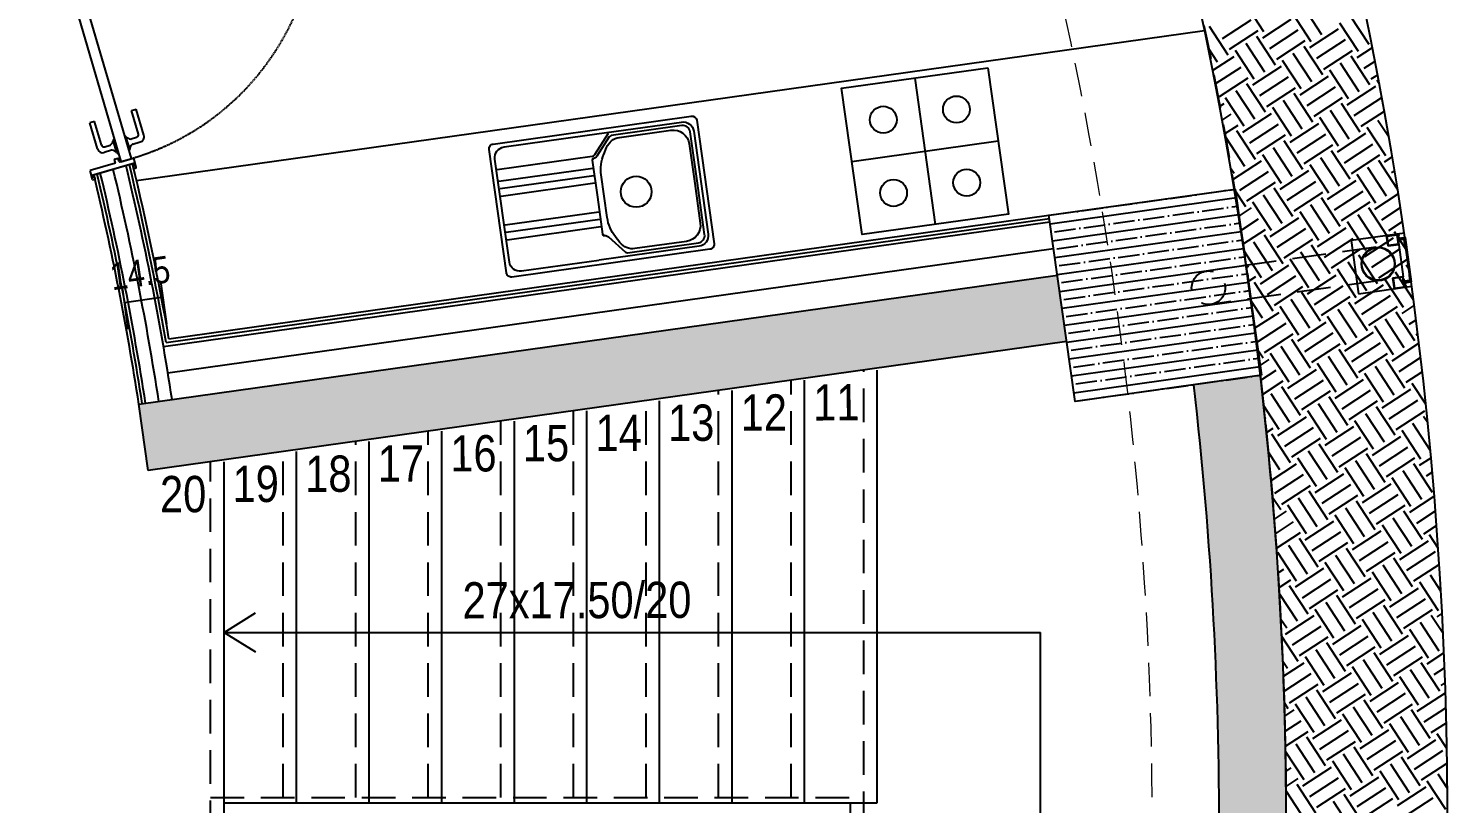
# Model space of a CAD drawing. Header units: millimetres. Extents: x 132785 to 150483, y 90225 to 103753.
# Drawn here: x 136703 to 137231, y 93256 to 93545 of the extents above; entities that cross this region are included whole.
import ezdxf

# ---------------------------------------------------------------- set-up
doc = ezdxf.new("R2010")
doc.units = ezdxf.units.MM
doc.linetypes.add('061-GZM-AP-100$0$HIDDEN', pattern=[0.375, 0.25, -0.125])
for name, color, linetype in [('061-GZM-AP-100$0$A-earthwall', 4, 'Continuous'), ('061-GZM-AP-100$0$A-HATCH', 8, 'Continuous'), ('061-GZM-AP-100$0$A-kapi', 2, 'Continuous'), ('061-GZM-AP-100$0$A-mutfak', 252, 'Continuous'), ('061-GZM-AP-100$0$A-tasiyici', 5, 'Continuous')]:
    doc.layers.add(name, color=color, linetype=linetype)
doc.layers.add('061-GZM-AP-100$0$A-kiris', color=252, linetype='Continuous', lineweight=0)
doc.styles.add('061-GZM-AP-100$0$ARIEL50SD', font='ARIALN.TTF', dxfattribs={"height": 9})
doc.styles.add('061-GZM-AP-100$0$text-50', font='ARIALN.TTF', dxfattribs={"height": 10})

# ---------------------------------------------------------------- blocks, each defined once
blk = doc.blocks.new('061-GZM-AP-100$0$20-40-2')
at = {"color": 20, "ltscale": 2}
for points in [[(0, 0), (40, 0), (40, 40), (0, 40)], [(2, 2), (38, 2), (38, 38), (2, 38)]]:
    blk.add_lwpolyline(points, close=True, dxfattribs=at)
blk = doc.blocks.new('*U3')
at = {"color": 20, "ltscale": 0.2}
blk.add_lwpolyline([(-5.504327842380727, 24.99988223376567), (-4.319156632872174, 24.99988223376567), (-3.171321128375704, 23.01177282055141, -0.4142205779321477), (-3.354327842008198, 22.32874974701554), (-3.530524026948834, 22.22702283217222, 0.4142284926963692), (-3.603724010169381, 21.95380892243702), (-2.937340543253223, 20.79959890033933, 0.7673269880097874), (-2.004327841682235, 21.04959890019381), (-2.004327841682235, 24.99988223376567), (1.746748276639854, 24.99988223376567), (1.996748276639854, 25.24988223376567), (2.246748277105516, 24.99988223376567), (5.995672158783426, 24.99988223376567), (5.995672158783426, 21.04957732165349, 0.76730984580718), (6.928684860121583, 20.79959890092141), (7.5950799995364, 21.95382914051879, 0.4141943032828784), (7.521868343817195, 22.22702283211402), (7.3456818793231, 22.32874413492391, -0.4142127748440538), (7.162653171809515, 23.01175156320096), (8.310500949507704, 24.99988223376567), (13.99567215878342, 24.99988223376567), (13.99567215878342, 15.24988223353284), (14.24567215878342, 14.99988223353284), (13.99567215878342, 14.74988223353284), (13.99674827687268, 2), (33.99674827687269, 2), (33.99674827687269, 4), (15.99567215878342, 4), (15.99567215878342, 24.99988223376567), (21.99457556975831, 24.99988223376567), (21.99457556975831, 26.99988223382388), (-5.504327842380727, 26.99988223382388)], format="xyb", close=True, dxfattribs=at)
at = {"color": 20}
blk.add_lwpolyline([(9.999999999990905, 20), (9.999999999990905, 0), (175.9999999995252, 0), (175.9999999995252, 20), (173.9999999995252, 20), (173.9999999995252, 2), (11.99999999999091, 2), (11.99999999999091, 20), (9.999999999990905, 20)], dxfattribs=at)
blk.add_lwpolyline([(11.99674827687268, 3.5), (13.99674827687268, 3.5), (13.99674827687268, 18.5), (11.99674827687268, 18.5)], close=True, dxfattribs=at)

msp = doc.modelspace()

# ---------------------------------------------------------------- hatches: boundary and pattern name
at = {"layer": '061-GZM-AP-100$0$A-HATCH'}
h = msp.add_hatch(dxfattribs=at)
h.set_pattern_fill('ANSI35', color=253, angle=-36.99999998143012, style=0)
h.set_pattern_definition([(8.00000001856988, (135720.8488534793, 93248.7071562738), (-0.8837491931344559, 6.288202236222544), []), (8.00000001856988, (135724.4348307429, 93246.00492858505), (-0.8837491931344559, 6.288202236222544), [7.937500000000002, -1.5875, 0, -1.5875])])
h.paths.add_polyline_path([(137161.6085825742, 93415.84879085394), (137092.2898138733, 93406.10670145453), (137082.5477482241, 93475.42547349265), (137151.866516924, 93485.16756289227)])
h = msp.add_hatch(dxfattribs=at)
h.set_pattern_fill('ANSI35', color=253, angle=-36.99999998143012, style=0)
h.set_pattern_definition([(8.00000001856988, (135720.8488534793, 93248.7071562738), (-0.883749193134455, 6.288202236222547), []), (8.00000001856988, (135724.4348307432, 93246.00492858488), (-0.883749193134455, 6.288202236222547), [7.937500000000005, -1.587500000000001, 0, -1.587500000000001])])
h.paths.add_polyline_path([(136069.7992804846, 91840.75346648018), (136123.2469557608, 91648.02737585657), (136161.7921738868, 91658.71691091225), (136108.3444986081, 91851.44300153718)])
h.paths.add_polyline_path([(136783.0983739485, 92260.91874301346), (136968.5434907864, 92078.6823343567), (136940.5071202247, 92050.15231637964), (136755.062003385, 92232.38872503799)])
h.paths.add_polyline_path([(137089.1584428579, 93428.38768388664), (137085.6791337132, 93453.14438807344), (136743.962957543, 93405.11931144368), (136747.4422850748, 93380.36260972654)])
edge = h.paths.add_edge_path()
edge.add_line((137161.1902450114, 93415.78999751396), (137136.4262002481, 93412.30964807185))
edge.add_arc((135720.8488548542, 93248.70715626965), 1424.999998637302, 352.50260102008804, 366.59259510785637, ccw=False)
edge.add_line((137133.6662232209, 93062.77146911448), (136747.4412172087, 93117.05185356713))
edge.add_line((136747.4412172087, 93117.05185356713), (136743.9618896932, 93092.29515184712))
edge.add_line((136743.9618896932, 93092.29515184714), (137154.9445335057, 93034.53530818372))
edge.add_arc((135720.8488533851, 93248.70715629209), 1450.000000090593, 351.506064766864, 366.6168650634608)

# ---------------------------------------------------------------- linework, layer by layer
at = {"color": 253}
for p, q in [((137162.5196963399, 93543.67841309741), (137155.5749676104, 93554.31141563068)), ((137180.0974276023, 93539.99013929385), (137173.1526988727, 93550.62314182712)), ((137184.0848035522, 93542.59441256759), (137177.1400748226, 93553.22741510086)), ((137149.2284431724, 93534.99750218597), (137142.2837144427, 93545.63050471924)), ((137147.0852041252, 93541.18209454344), (137157.7182066585, 93548.12682327302)), ((137162.0586621148, 93541.4811966899), (137172.6916646481, 93548.42592541948)), ((137179.6363933778, 93537.79292288622), (137190.2693959111, 93544.7376516158)), ((137197.6751588652, 93536.30186549046), (137190.7304301356, 93546.93486802373)), ((137201.6625348153, 93538.90613876353), (137194.7178060857, 93549.5391412968)), ((136743.1443408231, 93488.31503710456), (137140.4310116821, 93544.15003757484)), ((137149.6894773977, 93537.19471859453), (137160.3224799309, 93544.13944732411)), ((137162.8187984866, 93528.70495510721), (137155.8740697569, 93539.33795764048)), ((137166.8061744364, 93531.30922838072), (137159.8614457068, 93541.94223091399)), ((137164.662935388, 93537.49382073972), (137175.2959379213, 93544.4385494693)), ((137167.2672086603, 93533.50644479074), (137177.9002111936, 93540.45117352031)), ((137182.2406666512, 93533.80554693614), (137192.8736691845, 93540.75027566572)), ((137145.2410672236, 93532.39322891162), (137141.7504556871, 93537.73766823462)), ((137143.4370154175, 93529.31884796423), (137151.4256595815, 93534.53646796032)), ((137158.8314225354, 93526.1006818354), (137151.8866938057, 93536.73368436868)), ((137180.3965297496, 93525.01668130392), (137173.4518010201, 93535.6496838372)), ((137184.3839056987, 93527.62095457813), (137177.4391769691, 93538.2539571114)), ((137184.844939923, 93529.81817098678), (137195.4779424563, 93536.76289971636)), ((137201.9616369614, 93523.93268077397), (137195.0169082318, 93534.56568330724)), ((137197.21412464, 93534.10464908212), (137202.9117205127, 93537.82591761592)), ((137144.4227747312, 93524.27437263326), (137154.0299328548, 93530.54909201014)), ((137158.3703883113, 93523.90346542707), (137169.0033908446, 93530.84819415664)), ((137176.4091537991, 93522.41240803087), (137169.4644250695, 93533.04541056414)), ((137193.9868850615, 93518.7241342273), (137187.0421563319, 93529.35713676058)), ((137197.9742610114, 93521.32840750105), (137191.0295322818, 93531.96141003432)), ((137199.8183979137, 93530.11727313219), (137203.8880622087, 93532.77529135998)), ((137146.0012035938, 93519.61698733158), (137156.6342061271, 93526.56171606116)), ((137163.1179006315, 93513.73149711943), (137156.1731719019, 93524.3644996527)), ((137160.9746615847, 93519.91608947699), (137171.607664118, 93526.86081820657)), ((137175.9481195735, 93520.21519162296), (137186.5811221068, 93527.15992035254)), ((137193.5258508364, 93516.52691781969), (137204.1588533697, 93523.47164654927)), ((137202.4226711863, 93526.12989718348), (137204.848522586, 93527.71429254655)), ((137205.4754377457, 93524.35893894488), (137204.6198875948, 93525.66886295719)), ((137155.1431487331, 93508.52295057128), (137148.1984200035, 93519.15595310455)), ((137159.1305246827, 93511.12722384508), (137152.1857959531, 93521.76022637835)), ((137163.5789348565, 93515.92871352762), (137174.2119373897, 93522.8734422572)), ((137180.6956318955, 93510.04322331418), (137173.7509031659, 93520.67622584745)), ((137178.5523928471, 93516.22781567303), (137189.1853953804, 93523.17254440261)), ((137181.1566661198, 93512.24043972432), (137191.789668653, 93519.1851684539)), ((137196.1301241102, 93512.53954186979), (137206.413815216, 93519.25612496524)), ((137146.0290072988, 93515.84294413857), (137147.737385778, 93516.95873669749)), ((137146.9706087675, 93510.7696280118), (137150.3416590514, 93512.97136074741)), ((137154.6821145069, 93506.32573416381), (137165.3151170402, 93513.27046289339)), ((137172.7208799945, 93504.83467676886), (137165.7761512649, 93515.46767930214)), ((137176.7082559457, 93507.43895004067), (137169.7635272161, 93518.07195257394)), ((137194.2859872088, 93503.75067623738), (137187.3412584792, 93514.38367877065)), ((137198.2733631578, 93506.35494951159), (137191.3286344282, 93516.98795204486)), ((137198.7343973817, 93508.5521659203), (137207.3315943067, 93514.16724973996)), ((137147.8955162914, 93505.6854085772), (137152.9459323232, 93508.98398479805)), ((137157.2863877806, 93502.33835821388), (137167.9193903139, 93509.28308694345)), ((137172.2598457699, 93502.63746036054), (137182.8928483032, 93509.58218909011)), ((137190.2986112582, 93501.14640296432), (137183.3538825287, 93511.7794054976)), ((137207.8763425206, 93497.45812916076), (137200.931613791, 93508.09113169403)), ((137209.0470931304, 93504.37490844342), (137204.918989741, 93510.69540496777)), ((137155.4422508786, 93493.54949258262), (137148.497522149, 93504.18249511589)), ((137159.4296268279, 93496.15376585646), (137152.4848980983, 93506.78676838973)), ((137159.8906610532, 93498.35098226517), (137170.5236635865, 93505.29571099475)), ((137177.0073580907, 93492.46549205288), (137170.0626293611, 93503.09849458616)), ((137174.8641190436, 93498.65008441063), (137185.4971215769, 93505.59481314021)), ((137189.8375770328, 93498.9491865564), (137200.4705795661, 93505.89391528598)), ((137169.0326061922, 93487.25694550473), (137162.0878774626, 93497.889948038)), ((137173.0199821419, 93489.86121877853), (137166.0752534123, 93500.4942213118)), ((137177.4683923151, 93494.66270846114), (137188.1013948484, 93501.60743719072)), ((137194.5850893547, 93488.77721824763), (137187.6403606251, 93499.4102207809)), ((137192.4418503065, 93494.96181060653), (137203.0748528398, 93501.90653933611)), ((137195.0461235786, 93490.97443465736), (137205.6791261118, 93497.91916338693)), ((137207.4153082954, 93495.26091275262), (137210.2739433533, 93497.12797193482)), ((137151.4548749287, 93490.94521930875), (137150.1249061989, 93492.98152071428)), ((137150.9938407033, 93488.74800290138), (137161.6268432366, 93495.69273163096)), ((137168.5715719663, 93485.05972909725), (137179.2045744995, 93492.00445782683)), ((137186.6103374537, 93483.56867170232), (137179.6656087241, 93494.20167423559)), ((137190.5977134049, 93486.17294497413), (137183.6529846753, 93496.8059475074)), ((137208.175444668, 93482.48467117084), (137201.2307159384, 93493.11767370411)), ((137212.162820617, 93485.08894444504), (137205.2180918874, 93495.72194697832)), ((137210.0195815695, 93491.27353680295), (137211.1212951153, 93491.99309853438)), ((137153.5981139771, 93484.76062695148), (137164.2311165104, 93491.70535568106)), ((137156.2023872486, 93480.77325100199), (137166.8353897819, 93487.71797973156)), ((137171.17584524, 93481.07235314738), (137181.8088477732, 93488.01708187695)), ((137186.1493032289, 93481.37145529347), (137196.7823057621, 93488.31618402305)), ((137204.1880687174, 93479.88039789778), (137197.2433399878, 93490.51340043105)), ((137155.7413530246, 93478.5760345925), (137151.4391468921, 93485.16309803103)), ((137169.3317083377, 93472.28348751608), (137162.3869796082, 93482.91649004935)), ((137173.319084287, 93474.88776078992), (137166.3743555575, 93485.52076332319)), ((137173.780118512, 93477.0849771982), (137184.4131210453, 93484.02970592778)), ((137190.8968155498, 93471.19948698634), (137183.9520868202, 93481.83248951961)), ((137188.753576503, 93477.3840793438), (137199.3865790362, 93484.32880807338)), ((137203.7270344916, 93477.68318148999), (137212.4969584051, 93483.4110784192)), ((137153.0900832104, 93474.94831048307), (137157.938569433, 93478.11500036767)), ((137165.3443323878, 93469.6792142422), (137158.3996036582, 93480.31221677548)), ((137182.9220636514, 93465.99094043819), (137175.9773349218, 93476.62394297146)), ((137186.909439601, 93468.59521371199), (137179.9647108715, 93479.22821624526)), ((137191.3578497748, 93473.3967033945), (137201.9908523081, 93480.34143212407)), ((137208.4745468138, 93467.51121318109), (137201.5298180842, 93478.14421571436)), ((137206.3313077652, 93473.69580554005), (137213.3002782124, 93478.24744644568)), ((136753.1321394385, 93426.6045073767), (137082.8956863691, 93472.9497516265)), ((136754.1574868378, 93428.01089502152), (137082.7217209106, 93474.18758684144)), ((136755.1814501439, 93429.41708814612), (137082.5477554527, 93475.42542205684)), ((137153.8959540521, 93469.78634466568), (137160.5428427067, 93474.1276244178)), ((137164.8832981623, 93467.48199783431), (137175.5163006956, 93474.42672656389)), ((137182.461029425, 93463.79372403084), (137193.0940319583, 93470.73845276042)), ((137200.4997949128, 93462.30266663578), (137193.5550661832, 93472.93566916905)), ((137204.487170864, 93464.90693990758), (137197.5424421344, 93475.53994244085)), ((137208.9355810373, 93469.70842959096), (137214.0869444115, 93473.0729375095)), ((137154.6844930197, 93464.61305888998), (137163.1471159788, 93470.14024846863)), ((137165.6434345348, 93454.70575625185), (137158.6987058053, 93465.33875878512)), ((137169.6308104837, 93457.31002952595), (137162.6860817541, 93467.94303205922)), ((137167.4875714364, 93463.49462188465), (137178.1205739697, 93470.43935061422)), ((137170.0918447082, 93459.50724593534), (137180.7248472415, 93466.45197466492)), ((137185.0653026987, 93459.80634808089), (137195.698305232, 93466.75107681047)), ((137200.0387606881, 93460.10545022687), (137210.6717632214, 93467.05017895644)), ((137215.6646950899, 93462.30865362321), (137211.132797447, 93469.24739536451)), ((136754.7839379648, 93416.73837679511), (137084.2874100326, 93463.04706990745)), ((137161.6560585844, 93452.10148297872), (137155.0414501879, 93462.2290416747)), ((137183.2211657969, 93451.01748244953), (137176.2764370673, 93461.6504849828)), ((137187.2085417462, 93453.62175572338), (137180.2638130166, 93464.25475825665)), ((137187.6695759708, 93455.8189721318), (137198.302578504, 93462.76370086138)), ((137204.786273009, 93449.9334819198), (137197.8415442794, 93460.56648445307)), ((137202.6430339616, 93456.11807427686), (137213.2760364949, 93463.06280300644)), ((137212.644874869, 93464.424372224), (137214.3149520217, 93452.54115539083)), ((137155.9599760594, 93455.96560808568), (137156.8545689032, 93456.54989315507)), ((137161.1950243585, 93449.90426657168), (137171.8280268918, 93456.84899530126)), ((137179.233789847, 93448.41320917566), (137172.2890611174, 93459.04621170893)), ((137196.8115211105, 93444.72493537165), (137189.8667923809, 93455.35793790492)), ((137200.7988970602, 93447.32920864545), (137193.8541683306, 93457.96221117872)), ((137205.2473072346, 93452.13069832823), (137215.8803097678, 93459.0754270578)), ((137216.7028477115, 93454.91294653935), (137215.4192755434, 93456.87821064782)), ((136754.4001085802, 93434.97662224217), (136752.3125120625, 93449.83064327284)), ((137156.7018740945, 93450.76185973629), (137159.458842175, 93452.56251720576)), ((137165.9425366798, 93439.73229826402), (137158.9978079502, 93450.36530079729)), ((137163.7992976321, 93445.91689062174), (137174.4323001654, 93452.86161935132)), ((137178.7727556216, 93446.21599276771), (137189.4057581548, 93453.16072149729)), ((137214.389252372, 93441.03666156923), (137207.4445236424, 93451.6696641025)), ((137218.1728225744, 93443.95297972101), (137211.4318995936, 93454.27393737431)), ((136740.0491532529, 93432.95972699844), (136737.9615567352, 93447.8137480291)), ((136753.0083775684, 93444.87930292929), (136738.6574222411, 93442.86240768555)), ((137166.4035709042, 93441.92951467265), (137177.0365734375, 93448.87424340223)), ((137183.5202679429, 93436.0440244594), (137176.5755392133, 93446.67702699268)), ((137181.3770288951, 93442.22861681771), (137192.0100314284, 93449.17334554729)), ((137183.981302168, 93438.24124086907), (137194.6143047013, 93445.18596959865)), ((137196.3504868846, 93442.52771896448), (137206.9834894178, 93449.47244769406)), ((137198.9547601586, 93438.54034301468), (137209.5877626918, 93445.48507174426)), ((137161.9551607303, 93437.12802499047), (137157.6818936683, 93443.67078011663)), ((137159.0468611798, 93433.3324271504), (137168.1397530883, 93439.27126403814)), ((137175.5455160436, 93430.83547791217), (137168.6007873139, 93441.46848044544)), ((137179.532891994, 93433.4397511853), (137172.5881632644, 93444.07275371857)), ((137197.110623256, 93429.75147738299), (137190.1658945265, 93440.38447991626)), ((137201.0979992053, 93432.35575065683), (137194.1532704758, 93442.9887531901)), ((137201.5590334299, 93434.55296706517), (137212.1920359632, 93441.49769579475)), ((137218.6757304681, 93428.66747685325), (137211.7310017385, 93439.30047938653)), ((137213.9282181473, 93438.83944516022), (137218.4526967824, 93441.7945160977)), ((137160.1110238285, 93428.33915935855), (137170.7440263618, 93435.28388808813)), ((137175.084481818, 93428.63826150533), (137185.7174843513, 93435.5829902349)), ((137193.1232473061, 93427.14720410912), (137186.1785185765, 93437.78020664239)), ((137210.7009785697, 93423.4589303051), (137203.7562498401, 93434.09193283838)), ((137214.6883545193, 93426.0632035789), (137207.7436257898, 93436.69620611217)), ((137216.5324914212, 93434.85206921052), (137219.1205012736, 93436.54237505951)), ((137162.7152971015, 93424.35178340992), (137173.3482996347, 93431.2965121395)), ((137179.8319941389, 93418.46629319747), (137172.8872654093, 93429.09929573075)), ((137177.688755092, 93424.65088555553), (137188.3217576253, 93431.5956142851)), ((137192.6622130807, 93424.94998770107), (137203.295215614, 93431.89471643064)), ((137219.1367646931, 93430.86469326123), (137219.7709832222, 93431.2789201577)), ((137162.2542628771, 93422.15456700022), (137160.0217233145, 93425.5727852992)), ((137171.8572422399, 93413.25774664924), (137164.9125135104, 93423.89074918251)), ((137175.8446181895, 93415.86201992392), (137168.8998894599, 93426.4950224572)), ((137180.2930283634, 93420.66350960602), (137190.9260308967, 93427.6082383356)), ((137197.409725402, 93414.77801939286), (137190.4649966724, 93425.41102192613)), ((137195.2664863547, 93420.96261175137), (137205.899488888, 93427.90734048095)), ((137197.8707596266, 93416.97523580208), (137208.5037621599, 93423.91996453165)), ((137210.2399443433, 93421.26171389758), (137220.1949699976, 93427.7636358569)), ((137160.7793175736, 93419.29513525305), (137164.4514792847, 93421.69353277575)), ((137171.3962080142, 93411.06053024191), (137182.0292105474, 93418.00525897149)), ((137189.4349735027, 93409.56947284563), (137182.4902447731, 93420.2024753789)), ((137193.4223494531, 93412.17374611876), (137186.4776207236, 93422.80674865203)), ((137211.0000807152, 93408.48547231645), (137204.0553519856, 93419.11847484972)), ((137214.9874566645, 93411.08974559029), (137208.0427279349, 93421.72274812356)), ((137212.8442176174, 93417.27433794786), (137220.8163810759, 93422.48119390737)), ((136991.6662231534, 93256.70715663189), (136991.6662231022, 93413.98334173977)), ((137018.6662231536, 93256.70715664074), (137018.6662231017, 93417.77794428615)), ((137161.3956832878, 93414.00939802674), (137167.0557525587, 93417.70615682595)), ((137161.9937274468, 93408.71169445227), (137169.6600258301, 93413.71878087644)), ((137174.0004812882, 93407.07315429221), (137184.6334838214, 93414.01788302179)), ((137188.9739392768, 93407.37225643842), (137199.6069418101, 93414.316985168)), ((137207.0127047653, 93405.88119904257), (137200.0679760357, 93416.51420157585)), ((137215.448490889, 93413.28696199846), (137221.4202273109, 93417.18727984045)), ((137222.7349978385, 93405.03376751568), (137217.6457072992, 93412.82592777183)), ((136964.6662231532, 93256.70715662398), (136964.6662231029, 93410.18873919526)), ((137172.1563443863, 93398.28428866089), (137165.2116156567, 93408.91729119416)), ((137176.1437203363, 93400.88856193368), (137169.1989916067, 93411.52156446695)), ((137176.60475456, 93403.08577834292), (137187.2377570933, 93410.0305070725)), ((137193.7214515981, 93397.20028813093), (137186.7767228685, 93407.8332906642)), ((137191.5782125508, 93403.38488048871), (137202.2112150841, 93410.32960921829)), ((137206.5516705399, 93403.68398263492), (137217.1846730732, 93410.6287113645)), ((136910.6662231529, 93256.70715660628), (136910.6662231064, 93402.59953410391)), ((136937.6662231525, 93256.7071566156), (136937.6662231052, 93406.39413664889)), ((137168.168968436, 93395.68001538701), (137162.4643692219, 93404.41426840934)), ((137185.7466996991, 93391.9917415827), (137178.8019709695, 93402.62474411596)), ((137189.7340756486, 93394.59601485738), (137182.789346919, 93405.22901739065)), ((137194.1824858225, 93399.3975045393), (137204.8154883557, 93406.34223326888)), ((137211.2991828612, 93393.51201432632), (137204.3544541316, 93404.14501685959)), ((137209.1559438133, 93399.69660668478), (137219.7889463466, 93406.64133541436)), ((137211.7602170851, 93395.70923073552), (137222.3932196184, 93402.6539594651)), ((136883.6662231534, 93256.70715659743), (136883.6662231073, 93398.80493155753)), ((137162.9494754262, 93399.85541521426), (137163.3674787549, 93400.12842556264)), ((137167.7079342103, 93393.48279897927), (137178.3409367435, 93400.42752770885)), ((137185.2856654734, 93389.79452517576), (137195.9186680067, 93396.73925390534)), ((137203.3244309619, 93388.30346777909), (137196.3797022323, 93398.93647031236)), ((137207.3118069123, 93390.90774105221), (137200.3670781827, 93401.54074358549)), ((137224.4155346125, 93387.94520921481), (137217.9448094448, 93397.85246978317)), ((137223.4349903583, 93398.15581387549), (137221.9321853941, 93400.45674305702)), ((136856.6662231532, 93256.70715658812), (136856.666223108, 93395.01032901302)), ((137163.4981589521, 93394.52547274902), (137165.9717520268, 93396.14104961335)), ((137172.4554465316, 93383.31083067135), (137165.510717802, 93393.94383320463)), ((137170.3122074843, 93389.49542302956), (137180.9452100175, 93396.44015175913)), ((137172.9164807559, 93385.50804708015), (137183.5494832892, 93392.45277580972)), ((137187.8899387468, 93385.80714922563), (137198.52294128, 93392.7518779552)), ((137202.863396736, 93386.10625137176), (137213.4963992692, 93393.05098010134)), ((137220.9021622244, 93384.61519397603), (137213.9574334949, 93395.2481965093)), ((136802.6662231516, 93256.70715657182), (136802.6662231113, 93387.4211239212)), ((136829.6662231529, 93256.7071565802), (136829.6662231094, 93391.21572646665)), ((137168.4680705814, 93380.70655739888), (137164.2185755882, 93387.21291535576)), ((137186.0458018454, 93377.01828359434), (137179.1010731159, 93387.65128612761)), ((137190.0331777954, 93379.62255686714), (137183.0884490658, 93390.25555940041)), ((137190.4942120186, 93381.81977327637), (137201.1272145519, 93388.76450200594)), ((137207.6109090572, 93375.93428306439), (137200.6661803277, 93386.56728559766)), ((137205.4676700099, 93382.11887542199), (137216.1006725432, 93389.06360415157)), ((136775.6662231527, 93256.70715656251), (136775.6662231117, 93383.62652137436)), ((137165.1914083073, 93376.6703709584), (137174.6526629401, 93382.84979644619)), ((137182.0584258952, 93374.41401032047), (137175.1136971656, 93385.04701285374)), ((137199.6361571582, 93370.72573651615), (137192.6914284287, 93381.35873904942)), ((137203.6235331078, 93373.33000979084), (137196.6788043782, 93383.96301232411)), ((137208.0719432822, 93378.13149947305), (137218.7049458155, 93385.07622820263)), ((137225.1886403203, 93372.24600925978), (137218.2439115907, 93382.87901179305)), ((137220.441127999, 93382.41797756823), (137224.6690985047, 93385.17939026865)), ((137166.6239336802, 93371.91769176647), (137177.2569362135, 93378.86242049605)), ((137181.5973916694, 93372.21679391261), (137192.2303942027, 93379.16152264219)), ((137217.213888421, 93367.03746271254), (137210.2691596914, 93377.67046524581)), ((137221.2012643715, 93369.64173598567), (137214.2565356419, 93380.27473851894)), ((137223.0454012727, 93378.4306016183), (137225.1472858583, 93379.80340466449)), ((137168.7671727284, 93365.73309940772), (137165.7353204465, 93370.37513716752)), ((137169.228206952, 93367.93031581721), (137179.8612094853, 93374.87504454679)), ((137186.3449039907, 93362.04482560481), (137179.4001752611, 93372.67782813808)), ((137184.2016649434, 93368.22941796284), (137194.8346674767, 93375.17414669241)), ((137186.8059382156, 93364.2420420139), (137197.4389407489, 93371.18677074347)), ((137199.1751229324, 93368.52852010907), (137209.8081254657, 93375.47324883865)), ((137201.7793962061, 93364.54114415914), (137212.4123987394, 93371.48587288872)), ((137216.7528541959, 93364.84024630586), (137225.9034195251, 93370.81675141197)), ((137166.3936204857, 93362.28676086623), (137170.9643891361, 93365.27206518303)), ((137178.3701520911, 93356.83627905785), (137171.4254233616, 93367.46928159113)), ((137182.3575280405, 93359.44055233234), (137175.412799311, 93370.07355486561)), ((137199.9352593046, 93355.7522785278), (137192.990530575, 93366.38528106107)), ((137203.9226352546, 93358.35655180059), (137196.977906525, 93368.98955433386)), ((137204.3836694785, 93360.5537682102), (137215.0166720117, 93367.49849693978)), ((137221.5003665164, 93354.66827799784), (137214.5556377868, 93365.30128053112)), ((137219.3571274687, 93360.85287035527), (137226.3324182738, 93365.40863927378)), ((137166.8090353462, 93356.86977668857), (137173.5686624101, 93361.28468923326)), ((137177.9091178659, 93354.63906264992), (137188.5421203992, 93361.5837913795)), ((137195.9478833543, 93353.14800525393), (137189.0031546248, 93363.7810077872)), ((137213.5256146174, 93349.4597314496), (137206.5808858878, 93360.09273398288)), ((137217.5129905669, 93352.06400472429), (137210.5682618374, 93362.69700725756)), ((137221.9614007414, 93356.86549440656), (137226.7427726945, 93359.98834997496)), ((137167.2049477862, 93351.44005490467), (137176.1729356824, 93357.29731328432)), ((137182.6566301875, 93344.46709434118), (137175.711901458, 93355.10009687445)), ((137180.5133911396, 93350.65168669999), (137191.1463936729, 93357.59641542957)), ((137195.4868491294, 93350.9507888467), (137206.1198516627, 93357.89551757628)), ((137227.3441410537, 93351.5271373851), (137224.1586171506, 93356.40446017927)), ((137174.6818782875, 93339.2585477951), (137167.7371495579, 93349.89155032838)), ((137178.6692542378, 93341.86282106856), (137171.7245255082, 93352.49582360183)), ((137183.1176644119, 93346.66431075105), (137193.7506669452, 93353.60903948062)), ((137200.2343614499, 93340.77882053827), (137193.2896327203, 93351.41182307154)), ((137198.0911224021, 93346.96341289612), (137208.7241249354, 93353.9081416257)), ((137200.6953956748, 93342.97603694741), (137211.3283982081, 93349.92076567699)), ((137213.0645803922, 93347.2625150428), (137223.6975829254, 93354.20724377238)), ((137215.668853665, 93343.27513909237), (137226.3018561983, 93350.21986782194)), ((137174.2208440629, 93337.06133138755), (137184.8538465961, 93344.00606011713)), ((137192.2596095503, 93335.57027399131), (137185.3148808207, 93346.20327652458)), ((137196.2469854997, 93338.1745472658), (137189.3022567701, 93348.80754979906)), ((137213.8247167637, 93334.48627346125), (137206.8799880342, 93345.11927599453)), ((137217.8120927137, 93337.09054673405), (137210.8673639841, 93347.72354926732)), ((137218.2731269378, 93339.28776314361), (137227.7450501846, 93345.47415661906)), ((137167.8211307041, 93342.36199567304), (137169.8803886063, 93343.70695797041)), ((137168.1644342518, 93336.89791346411), (137172.4846618786, 93339.71958202147)), ((137176.8251173356, 93333.07395543696), (137187.4581198689, 93340.01868416654)), ((137191.7985753256, 93333.37305758365), (137202.4315778589, 93340.31778631323)), ((137209.8373408135, 93331.88200018738), (137202.8926120839, 93342.51500272065)), ((137227.4150720765, 93328.19372638306), (137220.470343347, 93338.82672891633)), ((137228.3544481823, 93335.46476078301), (137224.4577192965, 93341.43100219102)), ((137174.9809804345, 93324.28508980504), (137168.3084787949, 93334.50128824847)), ((137178.9683563835, 93326.88936307945), (137172.0236276539, 93337.52236561272)), ((137179.4293906083, 93329.08657948826), (137190.0623931416, 93336.03130821783)), ((137196.5460876467, 93323.20108927463), (137189.6013589171, 93333.8340918079)), ((137194.4028485985, 93329.38568163321), (137205.0358511318, 93336.33041036279)), ((137209.3763065882, 93329.68478377972), (137220.0093091214, 93336.6295125093)), ((137188.5713357467, 93317.99254272856), (137181.6266070171, 93328.62554526184)), ((137192.558711697, 93320.59681600201), (137185.6139829674, 93331.22981853528)), ((137197.0071218712, 93325.39830568446), (137207.6401244045, 93332.34303441404)), ((137214.123818909, 93319.51281547172), (137207.1790901794, 93330.145818005)), ((137211.9805798619, 93325.6974078299), (137222.6135823951, 93332.64213655947)), ((137214.5848531338, 93321.71003188065), (137225.2178556671, 93328.65476061022)), ((136775.6662231322, 93320.1668389675), (136787.4357284991, 93327.40311505299)), ((137170.9936044837, 93321.68081653217), (137168.8416416639, 93324.9756646113)), ((137170.5325702591, 93319.4836001245), (137181.1655727923, 93326.42832885408)), ((137206.1490670094, 93314.30426892477), (137199.2043382799, 93324.93727145804)), ((137210.1364429588, 93316.90854219925), (137203.1917142293, 93327.54154473252)), ((137227.7141742229, 93313.22026839471), (137220.7694454933, 93323.85327092798)), ((137229.1797360305, 93319.68566529208), (137224.7568214433, 93326.45754420078)), ((137226.9540378505, 93325.99650997612), (137228.807014293, 93327.20674374548)), ((136775.6662231322, 93320.1668389675), (137079.3818830845, 93320.16683906622)), ((136775.6662231325, 93320.16683896657), (136787.435728504, 93312.930562889)), ((137079.3818831297, 93179.4753413487), (137079.3818830845, 93320.16683906622)), ((137175.28008258, 93309.3116318161), (137169.1593812548, 93318.68297448922)), ((137173.1368435319, 93315.49622417406), (137183.7698460652, 93322.44095290363)), ((137175.7411168047, 93311.5088482253), (137186.374119338, 93318.45357695488)), ((137188.1103015216, 93315.79532632057), (137198.7433040549, 93322.74005505015)), ((137190.7145747953, 93311.80795037074), (137201.3475773286, 93318.75267910032)), ((137205.688032784, 93312.10705251696), (137216.3210353173, 93319.05178124654)), ((137223.7267982726, 93310.61599512084), (137216.7820695431, 93321.24899765411)), ((137188.8704378937, 93303.0190847385), (137181.9257091641, 93313.65208727177)), ((137192.8578138426, 93305.6233580129), (137185.913085113, 93316.25636054618)), ((137193.3188480673, 93307.8205744215), (137203.9518506005, 93314.76530315107)), ((137210.4355451058, 93301.93508420809), (137203.4908163763, 93312.56808674136)), ((137208.2923060577, 93308.11967656705), (137218.925308591, 93315.06440529662)), ((137223.265764048, 93308.41877871359), (137229.5010958155, 93312.49125847917)), ((137171.2927066299, 93306.70735854341), (137169.581097568, 93309.32798552532)), ((137169.8004544248, 93303.83662314434), (137177.4772989883, 93308.850597591)), ((137184.8830619428, 93300.41481146563), (137177.9383332132, 93311.0478139989)), ((137202.4607932058, 93296.72653766202), (137195.5160644763, 93307.35954019529)), ((137206.4481691561, 93299.33081093547), (137199.5034404265, 93309.96381346874)), ((137210.8965793306, 93304.13230061845), (137221.5295818639, 93311.07702934803)), ((137228.0132763682, 93298.24681040518), (137221.0685476386, 93308.87981293845)), ((137225.8700373212, 93304.43140276335), (137229.7252067397, 93306.94932803742)), ((137170.0012222889, 93298.27944665909), (137180.081572262, 93304.86322164116)), ((137184.4220277175, 93298.21759505781), (137195.0550302507, 93305.16232378739)), ((137220.0385244686, 93293.03826385822), (137213.093795739, 93303.6712663915)), ((137224.025900418, 93295.6425371327), (137217.0811716884, 93306.27553966598)), ((137172.0528430007, 93293.93111696234), (137182.685845534, 93300.87584569192)), ((137189.1695400391, 93288.04562674956), (137182.2248113095, 93298.67862928283)), ((137187.0263009911, 93294.23021910789), (137197.6593035244, 93301.17494783747)), ((137189.6305742641, 93290.2428431593), (137200.2635767974, 93297.18757188888)), ((137201.9997589815, 93294.52932125443), (137212.6327615147, 93301.47404998401)), ((137204.6040322547, 93290.5419453042), (137215.2370347879, 93297.48667403377)), ((137219.5774902439, 93290.84104745084), (137230.0543688678, 93297.68380703336)), ((137228.4743105929, 93300.44402681399), (137229.9293869271, 93301.39438024334)), ((137171.5918087758, 93291.73390055423), (137170.1427705807, 93293.95250799)), ((137170.2892724717, 93288.98707422643), (137173.7890251842, 93291.27286632823)), ((137181.1947881394, 93282.83708020236), (137174.2500594098, 93293.47008273563)), ((137185.1821640891, 93285.44135347687), (137178.2374353595, 93296.07435601014)), ((137202.7598953528, 93281.75307967195), (137195.8151666232, 93292.38608220522)), ((137206.7472713018, 93284.35735294636), (137199.8025425722, 93294.99035547963)), ((137207.2083055264, 93286.55456935483), (137217.8413080597, 93293.49929808441)), ((137224.325002565, 93280.66907914155), (137217.3802738354, 93291.30208167482)), ((137222.1817635175, 93286.8536715008), (137230.2250346122, 93292.10696996252)), ((137170.4339234796, 93283.39324616111), (137176.3932984579, 93287.28549037832)), ((137180.7337539149, 93280.63986379528), (137191.3667564482, 93287.58459252486)), ((137198.772519402, 93279.14880639908), (137191.8277906724, 93289.78180893236)), ((137216.350250665, 93275.46053259548), (137209.4055219354, 93286.09353512875)), ((137220.3376266153, 93278.06480586893), (137213.3928978857, 93288.6978084022)), ((137224.7860367892, 93282.86629555146), (137230.3754099676, 93286.51688063977)), ((137170.5572552902, 93277.78549389867), (137178.9975717308, 93283.29811442972)), ((137185.4812662349, 93270.46789548769), (137178.5365375054, 93281.10089802096)), ((137183.3380271881, 93276.65248784504), (137193.9710297214, 93283.59721657462)), ((137198.3114851774, 93276.95158999169), (137208.9444877107, 93283.89631872126)), ((137230.5858379269, 93276.88938100205), (137226.9832531982, 93282.40526132495)), ((137177.5065143363, 93265.25934893942), (137170.5949425469, 93275.84158522365)), ((137181.4938902861, 93267.86362221312), (137174.5491615566, 93278.49662474639)), ((137185.9423004598, 93272.66511189568), (137196.5753029931, 93279.60984062526)), ((137203.0589974983, 93266.77962168302), (137196.1142687687, 93277.41262421629)), ((137200.9157584509, 93272.96421404164), (137211.5487609842, 93279.90894277122)), ((137203.5200317227, 93268.9768380923), (137214.153034256, 93275.92156682188)), ((137215.8892164398, 93273.26331618775), (137226.5222189731, 93280.20804491732)), ((137218.4934897135, 93269.27594023776), (137229.1264922467, 93276.22066896733)), ((137177.0454801109, 93263.06213253253), (137187.6784826441, 93270.00686126211)), ((137195.0842455986, 93261.57107513581), (137188.139516869, 93272.20407766908)), ((137199.0716215482, 93264.17534841032), (137192.1268928186, 93274.8083509436)), ((137216.649352812, 93260.48707460541), (137209.7046240824, 93271.12007713868)), ((137220.6367287609, 93263.09134787982), (137213.6920000314, 93273.72435041309)), ((137221.0977629854, 93265.2885642886), (137230.6761469699, 93271.54449042346)), ((137170.7150113948, 93268.40802254376), (137172.7050246549, 93269.70775911547)), ((137170.7807288993, 93262.7626406725), (137175.3092979266, 93265.7203831661)), ((137179.6497533844, 93259.07475658249), (137190.2827559177, 93266.01948531206)), ((137194.6232113733, 93259.37385872859), (137205.2562139065, 93266.31858745817)), ((137212.6619768611, 93257.88280133254), (137205.7172481316, 93268.51580386581)), ((137230.2397081241, 93254.19452752893), (137223.2949793946, 93264.8275300622)), ((137230.7897990246, 93262.0615924917), (137227.2823553449, 93267.43180333565)), ((137177.8056164814, 93250.28589095097), (137170.8608877518, 93260.91889348424)), ((137181.7929924314, 93252.89016422385), (137174.8482637018, 93263.52316675712)), ((137182.2540266562, 93255.08738063315), (137192.8870291894, 93262.03210936273)), ((137199.3707236941, 93249.20189042114), (137192.4259949645, 93259.83489295442)), ((137197.2274846469, 93255.3864827786), (137207.8604871802, 93262.33121150818)), ((137212.2009426361, 93255.68558492472), (137222.8339451694, 93262.6303136543)), ((136775.6662231995, 93113.0850876754), (136775.6662231529, 93256.70715656297)), ((136775.6662231527, 93256.70715656204), (137018.6662231536, 93256.70715664074)), ((137008.6662232102, 93079.6363690987), (137008.6662231536, 93256.70715663748)), ((137195.3833477453, 93246.59761714657), (137188.4386190157, 93257.23061967985)), ((137199.8317579189, 93251.39910682944), (137210.4647604522, 93258.34383555902)), ((137214.8052159101, 93251.69820897501), (137225.4382184433, 93258.64293770459))]:
    msp.add_line(p, q, dxfattribs=at)
at = {"color": 253, "linetype": '061-GZM-AP-100$0$HIDDEN', "ltscale": 50}
for p, q in [((136986.6662231522, 93258.70715663096), (136986.6662231022, 93413.98334173791)), ((137013.6662232102, 93079.63636910057), (137013.6662231017, 93417.77794428475)), ((136959.6662231527, 93258.70715662118), (136959.6662231029, 93410.18873919387)), ((136905.6662231529, 93258.70715660442), (136905.6662231066, 93402.59953410205)), ((136932.6662231522, 93258.70715661187), (136932.6662231052, 93406.39413664702)), ((136878.6662231527, 93258.70715659604), (136878.6662231073, 93398.80493155567)), ((136851.6662231527, 93258.70715658672), (136851.666223108, 93395.01032901116)), ((136797.6662231516, 93258.70715656996), (136797.6662231113, 93387.42112391934)), ((136824.6662231525, 93258.70715657788), (136824.6662231094, 93391.21572646478)), ((136770.6662231986, 93113.78779184798), (136770.6662231117, 93383.62652137296)), ((136770.6662231522, 93258.70715656065), (137013.6662231529, 93258.70715663934))]:
    msp.add_line(p, q, dxfattribs=at)
for points in [[(137204.143290688, 93463.48200942282), (137141.0137012617, 93454.60972454945)], [(137205.8829543887, 93451.10365855493), (137142.7533649624, 93442.23137368156)]]:
    msp.add_lwpolyline(points, dxfattribs=at)
at = {"color": 253}
for radius in [6.25, 6.05]:
    msp.add_circle((137205.0131225383, 93457.29283398887), radius, dxfattribs=at)
at = {"color": 253, "linetype": '061-GZM-AP-100$0$HIDDEN', "ltscale": 50}
msp.add_circle((137141.8835331121, 93448.4205491155), 6.25, dxfattribs=at)
at = {"color": 253}
for centre, radius, start, end in [((135720.8488534793, 93248.7071562738), 1510, 345.499999986495, 20.50000003761662), ((135720.8488534793, 93248.7071562738), 1450, 345.499999986495, 20.50000003761662), ((135720.8488534791, 93248.70715627473), 1047.5, 8.68373679630649, 13.53417512273127), ((135720.8488534791, 93248.70715627473), 1048.75, 9.844163536855138, 13.53743899245259), ((135720.8488534791, 93248.70715627473), 1050, 9.910213199898426, 13.54069502730989), ((135720.8488534791, 93248.70715627473), 1035, 8.691994853217293, 13.51329537599063), ((135720.8488534791, 93248.70715627473), 1036.25, 8.691160121079566, 13.50444561895018), ((135720.8488534791, 93248.70715627473), 1037.5, 8.690327307835764, 13.50778080719491)]:
    msp.add_arc(centre, radius, start, end, dxfattribs=at)
at = {"color": 253, "ltscale": 12}
msp.add_arc((135720.8488534791, 93248.70715627473), 1042.5, 8.68373679630649, 13.52104128978731, dxfattribs=at)
at = {"layer": '061-GZM-AP-100$0$A-earthwall', "color": 253}
for p, q in [((137214.7619073589, 93468.7612120138), (137194.9565459703, 93465.97775009273)), ((137194.9565459703, 93465.97775009273), (137197.7400078913, 93446.1723887041)), ((137197.7400078913, 93446.1723887041), (137217.54536928, 93448.95585062516)), ((137197.7400078913, 93446.1723887041), (137197.7400078913, 93446.1723887041))]:
    msp.add_line(p, q, dxfattribs=at)
at = {"layer": '061-GZM-AP-100$0$A-kapi', "color": 253, "ltscale": 3}
for p, q in [((136710.3575893499, 93587.50175895155), (136737.2541121896, 93495.34657972034)), ((136714.2067185315, 93588.6251702086), (136741.1032413712, 93496.4699909774)), ((136741.2921852053, 93514.34783710756), (136743.0214771766, 93514.85255024544)), ((136743.8437905134, 93505.60530547479), (136741.2921852053, 93514.34783710756)), ((136745.8534786724, 93505.14930085084), (136743.0214771766, 93514.85255024544)), ((136727.4875749566, 93510.31880772946), (136725.7582829853, 93509.81409459158)), ((136728.5902844812, 93500.11084519698), (136725.7582829853, 93509.81409459158)), ((136730.0391802648, 93501.57627609669), (136727.4875749566, 93510.31880772946)), ((136735.8163365901, 93498.57090825064), (136734.4143556516, 93503.37449705985)), ((136740.5901998774, 93499.96421346428), (136739.1882189389, 93504.76780227348)), ((136743.1634689393, 93504.36419152525), (136741.1375721725, 93503.77291097162)), ((136741.6983645479, 93501.85147544794), (136744.4928355242, 93502.66707295174)), ((136733.8669833565, 93499.56579955251), (136731.0725123803, 93498.75020204872)), ((136731.2802942143, 93500.89595452257), (136733.3061909811, 93501.4872350762)), ((136741.6635441412, 93494.55007987571), (136727.2642971112, 93490.34749912468)), ((136742.5953173023, 93494.01990237966), (136742.3179469393, 93494.97025279807))]:
    msp.add_line(p, q, dxfattribs=at)
at = {"layer": '061-GZM-AP-100$0$A-kapi', "color": 253}
for p, q in [((136735.3435153571, 93494.78895079858), (136725.8168906606, 93492.00849906803)), ((136726.7960919725, 93488.65347452038), (136725.8168906606, 93492.00849906803)), ((136726.507586864, 93490.35582285118), (136742.3179469393, 93494.97025279807)), ((136735.3435153309, 93494.78895079091), (136734.959681683, 93496.10408264356)), ((136735.0616483458, 93496.29010092141), (136736.117593128, 93496.59829017648)), ((136736.6314127208, 93495.37318216685), (136736.3036114058, 93496.49632351367)), ((136736.8794370912, 93495.23722661645), (136741.8672402674, 93496.6929725714)), ((136737.215416546, 93495.33528596544), (136741.8672402674, 93496.6929725714)), ((136741.8988927946, 93493.74372264455), (136741.9647332263, 93493.51813444108)), ((136742.5953173023, 93494.01990237966), (136741.9464772372, 93493.83053117419)), ((136741.9647332263, 93493.51813444108), (136742.1426424782, 93492.90856631681)), ((136743.0282572631, 93493.25038067614), (136742.0532585452, 93496.59100590862)), ((136742.2294510078, 93492.86098187417), (136742.9262885629, 93493.06436168213)), ((136726.507586864, 93490.35582285118), (136726.7471339699, 93489.53506576012)), ((136726.7471339699, 93489.53506576012), (136727.3750371353, 93489.71832629807)), ((136727.6580109059, 93488.74877699805), (136726.9821102503, 93488.5515078576)), ((136727.461845665, 93489.67074185543), (136727.6397549168, 93489.06117373116)), ((136727.6397549168, 93489.06117373116), (136727.7055953486, 93488.8355855277))]:
    msp.add_line(p, q, dxfattribs=at)
at = {"layer": '061-GZM-AP-100$0$A-kapi', "color": 253, "linetype": '061-GZM-AP-100$0$HIDDEN'}
msp.add_arc((136714.206687387, 93588.62517037928), 96.0000214621268, 286.2704862677484, 16.27047341059061, dxfattribs=at)
at = {"layer": '061-GZM-AP-100$0$A-kapi', "color": 253, "ltscale": 3}
for centre, radius, start, end in [((136731.9463520619, 93503.5168168905), 2.472103689774261, 308.2119340040236, 356.6996381365079), ((136735.2438372575, 93503.15275211664), 0.8586096635698277, 123.0341605766808, 165.0331298611455), ((136738.6082370303, 93504.13468969258), 0.8586096635698277, 47.50781705615956, 89.50678634064178), ((136741.1922096939, 93506.215323502), 2.472103689774261, 215.8413087815682, 264.3290129138622), ((136740.9973740786, 93504.25326985253), 0.5004000000000001, 264.3290129138622, 286.2704734590407), ((136742.8830727516, 93505.32490928708), 1.0008, 286.2704734590407, 16.27047345908641), ((136743.9320431488, 93504.58850847541), 2.0016, 286.2704734590407, 16.27047345908641), ((136730.5117200048, 93500.6716375724), 2.0016, 196.2704734590864, 286.2704734590407), ((136730.9998980266, 93501.8566722844), 1.0008, 196.2704734590864, 286.2704734590407), ((136733.1659928873, 93501.9675939571), 0.5004000000000001, 286.2704734590407, 308.2119340040236), ((136734.0071814504, 93499.0854406716), 0.5004000000000001, 84.32901291386224, 106.2704734590407), ((136733.8123458352, 93497.12338702213), 2.472103689774261, 35.84130878156816, 84.32901291386224), ((136736.3963184987, 93499.20402083154), 0.8586096635698277, 227.5078170574077, 269.5067863406418), ((136739.7607182715, 93500.18595840748), 0.8586096635698277, 303.0341605766808, 345.0331298601101), ((136743.0582034671, 93499.82189363362), 2.472103689774261, 128.2119340040236, 176.6996381365079), ((136741.8385626418, 93501.37111656702), 0.5004000000000001, 106.2704734590407, 128.2119340040236)]:
    msp.add_arc(centre, radius, start, end, dxfattribs=at)
at = {"layer": '061-GZM-AP-100$0$A-kapi', "color": 253}
for centre, radius, start, end in [((136735.1036741533, 93496.14610845108), 0.15, 106.2704734590407, 196.2704734590864), ((136736.1596189355, 93496.45429770615), 0.15, 16.27047345908641, 106.2704734590407), ((136736.8234026812, 93495.42921657686), 0.2, 196.2704734590864, 286.2704734590407), ((136741.9092660749, 93496.5489801011), 0.15, 16.27047345908641, 106.2704734590407), ((136741.9660892807, 93493.76333468805), 0.07000000000000062, 106.2704734590407, 196.2704734590864), ((136742.2098389643, 93492.92817836031), 0.07000000000000062, 196.2704734590864, 286.2704734590407), ((136742.8842627555, 93493.20835415243), 0.1500000000000001, 286.2704734590407, 16.27047345908641), ((136726.9400844428, 93488.69550032789), 0.1500000000000001, 196.2704734590864, 286.2704734590407), ((136727.3946491788, 93489.65112981193), 0.07000000000000062, 16.27047345908641, 106.2704734590407), ((136727.6383988624, 93488.81597348419), 0.07000000000000062, 286.2704734590407, 16.27047345908641)]:
    msp.add_arc(centre, radius, start, end, dxfattribs=at)
at = {"layer": '061-GZM-AP-100$0$A-kiris', "color": 253, "linetype": '061-GZM-AP-100$0$HIDDEN', "ltscale": 50}
for radius in [1450, 1400]:
    msp.add_circle((135720.8488543897, 93248.70715899408), radius, dxfattribs=at)
at = {"layer": '061-GZM-AP-100$0$A-mutfak', "color": 253}
for p, q in [((137032.6067205454, 93526.47175273485), (137040.2612411158, 93472.00700895654)), ((137009.2016089413, 93495.41212056046), (137063.6663527197, 93503.06664113092)), ((136877.9071736335, 93488.0679606741), (136912.8151331751, 93492.97396227685)), ((136878.3485667564, 93485.30247724075), (136913.2048184677, 93490.20121177028)), ((136878.738252049, 93482.52972673372), (136913.5945037604, 93487.42846126326)), ((136880.2413191678, 93471.83486553757), (136915.0975708792, 93476.7336000671)), ((136880.6310044604, 93469.062115031), (136915.4872561718, 93473.96084956055)), ((136880.9689819229, 93466.28209745123), (136915.8769414644, 93471.18809905398))]:
    msp.add_line(p, q, dxfattribs=at)
msp.add_lwpolyline([(137059.8390924345, 93530.29901302008), (137067.493613005, 93475.83426924176), (137013.0288692265, 93468.1797486713), (137005.3743486561, 93522.6444924496)], close=True, dxfattribs=at)
for points in [[(136874.2671727557, 93499.87631732815, -0.4142137060000001), (136875.7991314583, 93501.90931428934), (136949.4750688531, 93512.26379205329, -0.414210896), (136951.5080330354, 93510.73184618085), (136957.9656948988, 93464.78337080283, -0.4142158870000001), (136956.4337181953, 93462.75040559258), (136882.7577988016, 93452.39589607726, -0.41421642), (136880.7247737399, 93453.9278676735), (136874.2671727557, 93499.87631732815)], [(136915.1101929815, 93458.60899375378), (136886.3406830917, 93454.56569636591, -0.4142135620000001), (136881.822917778, 93457.97007515718), (136876.4369087775, 93496.29345935202, -0.4142135620000001), (136879.8412875687, 93500.81122466562), (136910.7871628532, 93505.16039075088), (136945.8921756301, 93510.09408642404, -0.4142135620000001), (136950.4099409438, 93506.68970763279), (136955.7959499444, 93468.36632343793, -0.4142135620000001), (136952.391571153, 93463.84855812433), (136915.2587271398, 93458.62986890168)], [(136916.7381782671, 93467.90904864443, -0.21969994), (136918.6307806865, 93467.33828608363), (136924.9742543823, 93461.71339759722, 0.21969994), (136925.7768847552, 93461.47134392498), (136952.1541550382, 93465.17843342503, 0.4142135620000001), (136954.4521219844, 93468.22792666356), (136951.7660769312, 93487.3400998015), (136949.0800206739, 93506.45227136434, 0.4142135620000001), (136946.0305290101, 93508.75022710669), (136919.6532634515, 93505.04310399076, 0.21969994), (136918.9484448519, 93504.58919184346), (136914.4011391063, 93497.4337016811, -0.21969994), (136912.7391768488, 93496.3633768362), (136913.0771193903, 93496.41108507926, 0.4142135620000001), (136912.6515720307, 93495.84636440034), (136914.581514688, 93482.11413077012), (136916.5114589622, 93468.38188563564, 0.4142135620000001), (136917.0761796406, 93467.95633827598), (136916.8211384652, 93467.92049451909)], [(136877.3052875993, 93492.39227829127), (136912.600142703, 93497.35265460843, 0.219745649), (136913.5581182945, 93497.9697212782), (136918.6343906431, 93505.96065432552)], [(136916.9008972606, 93498.00212599106), (136917.977702046, 93500.66736743282, -0.267949518), (136922.7057801824, 93504.36133935252), (136941.9254660615, 93507.06249436032)], [(136922.7739578167, 93504.37092110945), (136941.9254660615, 93507.06249436032, -0.4142135620000001), (136948.7021142032, 93501.95592604442), (136950.7758000512, 93487.2009080999), (136952.8494774048, 93472.44595059654, -0.4142135620000001), (136947.7429090888, 93465.66930245492), (136928.5232172424, 93462.96814660849, -0.267947557), (136922.9601361644, 93465.21575608985), (136921.1903813604, 93467.48090942144)], [(136921.2539589771, 93467.39954943267, -0.131652706), (136918.2200733053, 93474.54687095541), (136917.1066867549, 93482.46901526042), (136915.9933002044, 93490.39115956542, -0.131652614), (136916.939564305, 93498.09786158215)]]:
    msp.add_lwpolyline(points, format="xyb", dxfattribs=at)
for centre, radius in [((137048.1365366325, 93514.76919693289), 5), ((137020.9041647434, 93510.94193664766), 5), ((137051.9637969178, 93487.53682504373), 5), ((136928.9899111012, 93484.13910042506), 5.75), ((137024.7314250286, 93483.70956475851), 5)]:
    msp.add_circle(centre, radius, dxfattribs=at)
at = {"layer": '061-GZM-AP-100$0$A-tasiyici', "color": 253}
for p, q in [((136743.962957543, 93405.11931144368), (137085.6791336974, 93453.14438818647)), ((137089.1584428579, 93428.38768388664), (136747.4422850748, 93380.36260972654)), ((136747.4422850748, 93380.36260972654), (136743.962957543, 93405.11931144368))]:
    msp.add_line(p, q, dxfattribs=at)
msp.add_lwpolyline([(137161.6085825742, 93415.84879085394), (137092.2898138733, 93406.10670145453), (137082.5477482241, 93475.42547349265), (137151.866516924, 93485.16756289227)], close=True, dxfattribs=at)
for centre, radius, start, end in [((135720.8488534732, 93248.7071562711), 1450.000000006577, 351.5060647684581, 6.616865064753118), ((135720.8488534931, 93248.70715627041), 1424.999999986892, 352.5026010275243, 6.592595101158306)]:
    msp.add_arc(centre, radius, start, end, dxfattribs=at)

# ---------------------------------------------------------------- block references
at = {"color": 253, "yscale": 0.1, "zscale": 0.1}
for name, p, xscale, rotation in [('061-GZM-AP-100$0$20-40-2', (137208.6838025913, 93463.8676798398), -0.1, 277.9999997160799), ('*U3', (137214.8593285261, 93468.06802436517), -0.1, 97.99999971607988), ('*U3', (137217.4479481127, 93449.64903827378), 0.1, 97.99999971607986), ('061-GZM-AP-100$0$20-40-2', (137210.353879744, 93451.98446300662), 0.1, 277.9999997160799)]:
    msp.add_blockref(name, p, dxfattribs=dict(at, xscale=xscale, rotation=rotation))

# ---------------------------------------------------------------- texts
at = {"color": 253, "style": '061-GZM-AP-100$0$ARIEL50SD'}
for s, p in [('11', (136994.8807560652, 93399.00590899008)), ('12', (136967.8807560654, 93395.2113064437)), ('13', (136940.8807560661, 93391.41670389779)), ('15', (136886.8807560698, 93383.82749880644)), ('14', (136913.8807560687, 93387.62210135328)), ('16', (136859.8807560705, 93380.03289626006)), ('18', (136805.8807560724, 93372.44369116824)), ('17', (136832.8807560712, 93376.23829371415)), ('19', (136778.8807560747, 93368.64908862326)), ('20', (136751.8807560754, 93364.85448607642)), ('27x17.50/20', (136864.4135360307, 93325.32066026542))]:
    msp.add_text(s, height=13.5, rotation=0.1497422229381808, dxfattribs=at).set_placement(p)
at = {"color": 253, "insert": (136744.4250301295, 93453.88836926306), "char_height": 10, "attachment_point": 5, "rotation": 8.00000001276019, "style": '061-GZM-AP-100$0$text-50'}
msp.add_mtext('\\A1;14.5', dxfattribs=at)

doc.saveas('drawing.dxf')
